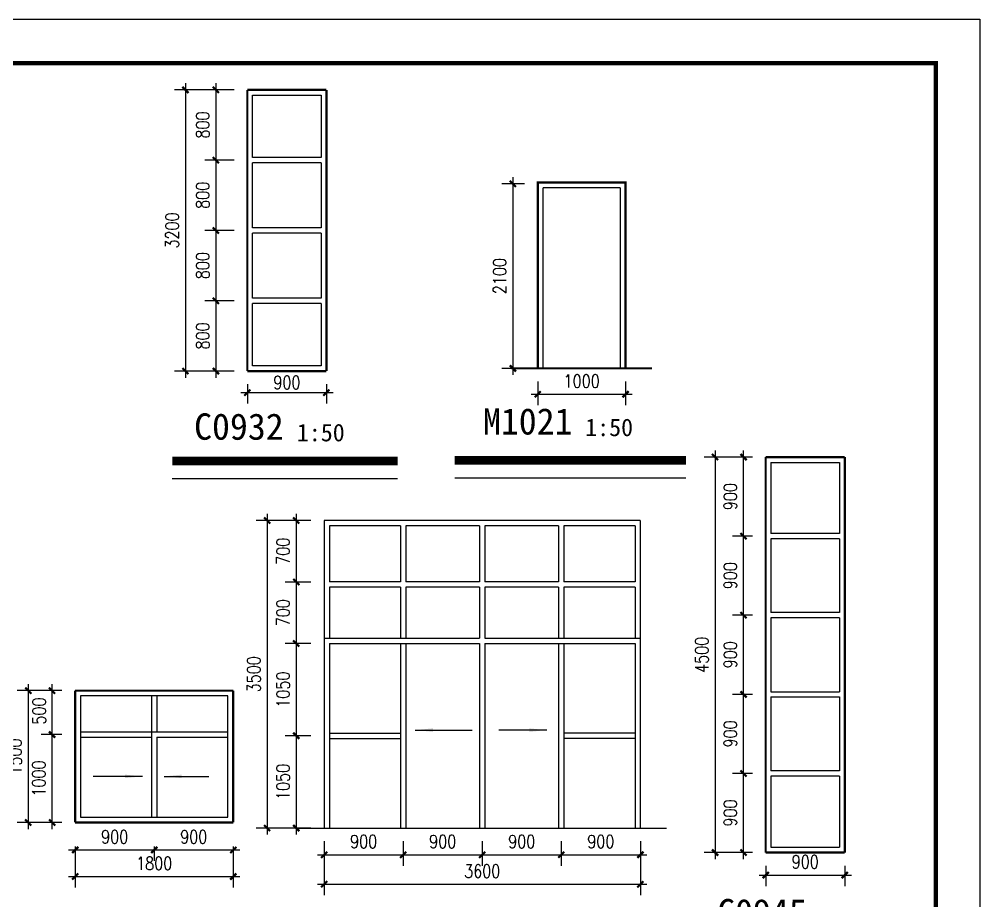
# Model space of a CAD drawing. Extents: x 458975 to 585950, y -118893 to 21149.
# Drawn here: x 564077 to 585950, y -96956 to -76893 of the extents above; entities that cross this region are included whole.
import ezdxf

# ---------------------------------------------------------------- set-up
doc = ezdxf.new("R2010")
doc.units = 0
doc.header["$LTSCALE"] = 1000
doc.header["$MEASUREMENT"] = 0
doc.layers.get('0').update_dxf_attribs({"linetype": 'CONTINUOUS'})
doc.layers.get('DEFPOINTS').update_dxf_attribs({"linetype": 'CONTINUOUS'})
for name, color, linetype in [('E_WINDOW', 4, 'CONTINUOUS'), ('PUB_DIM', 3, 'CONTINUOUS'), ('PUB_SYMB', 3, 'CONTINUOUS'), ('PUB_TEXT', 7, 'CONTINUOUS'), ('PUB_TITLE', 4, 'CONTINUOUS')]:
    doc.layers.add(name, color=color, linetype=linetype)
doc.styles.add('-新宋体', font='NSimSun.ttf')
doc.styles.add('dim_font', font='SIMPLEX.shx', dxfattribs={"width": 0.8})
doc.dimstyles.new('DIMN50', dxfattribs={"dimscale": 0.5, "dimtxt": 300, "dimasz": 100, "dimexe": 250, "dimexo": 300, "dimgap": 0, "dimtad": 0, "dimdec": 0, "dimzin": 0, "dimdsep": 46, "dimtxsty": 'dim_font', "dimblk": 'ARCHTICK', "dimcen": 0.09, "dimdle": 150, "dimclrt": 7, "dimazin": 0, "dimtfac": 1, "dimtdec": 0, "dimtix": 1, "dimtmove": 2, "dimatfit": 3, "dimfxl": 1, "dimtvp": 1, "dimtolj": 1, "dimtzin": 0, "dimarcsym": 0})

# ---------------------------------------------------------------- blocks, each defined once
blk = doc.blocks.new('_archtick')
at = {"const_width": 0.5}
blk.add_lwpolyline([(-0.7, -0.7), (0.7, 0.7)], dxfattribs=at)
blk = doc.blocks.new('*D255')
at = {"layer": 'DEFPOINTS', "color": 0, "transparency": 16777216}
for p in [(569272, -84901), (571072, -84901), (571072, -85391)]:
    blk.add_point(p, dxfattribs=at)
at = {"layer": 'PUB_DIM', "color": 0, "lineweight": -2, "transparency": 16777216}
for p, q in [((569272, -85201), (569272, -85641)), ((571072, -85201), (571072, -85641)), ((569122, -85391), (571222, -85391))]:
    blk.add_line(p, q, dxfattribs=at)
at = {"layer": 'PUB_DIM', "color": 0, "lineweight": -2, "transparency": 16777216, "xscale": 100, "yscale": 100, "zscale": 100, "rotation": 180}
blk.add_blockref('_archtick', (569272, -85391), dxfattribs=at)
at = {"layer": 'PUB_DIM', "color": 0, "lineweight": -2, "transparency": 16777216, "xscale": 100, "yscale": 100, "zscale": 100}
blk.add_blockref('_archtick', (571072, -85391), dxfattribs=at)
at = {"layer": 'PUB_DIM', "color": 7, "transparency": 16777216, "insert": (570172, -85160), "char_height": 300, "attachment_point": 5, "style": 'dim_font'}
blk.add_mtext('\\A1;900', dxfattribs=at)
blk = doc.blocks.new('*D256')
at = {"layer": 'DEFPOINTS', "color": 0, "transparency": 16777216}
for p in [(569272, -78501), (568555, -80101), (569272, -80101)]:
    blk.add_point(p, dxfattribs=at)
at = {"layer": 'PUB_DIM', "color": 0, "lineweight": -2, "transparency": 16777216}
for p, q in [((568972, -78501), (568305, -78501)), ((568555, -78351), (568555, -80251)), ((568972, -80101), (568305, -80101))]:
    blk.add_line(p, q, dxfattribs=at)
at = {"layer": 'PUB_DIM', "color": 0, "lineweight": -2, "transparency": 16777216, "xscale": 100, "yscale": 100, "zscale": 100}
for p, rotation in [((568555, -78501), 90), ((568555, -80101), 270)]:
    blk.add_blockref('_archtick', p, dxfattribs=dict(at, rotation=rotation))
at = {"layer": 'PUB_DIM', "color": 7, "transparency": 16777216, "insert": (568255, -79301), "char_height": 300, "attachment_point": 5, "rotation": 90, "style": 'dim_font'}
blk.add_mtext('\\A1;800', dxfattribs=at)
blk = doc.blocks.new('*D257')
at = {"layer": 'DEFPOINTS', "color": 0, "transparency": 16777216}
for p in [(569272, -81701), (568555, -83301), (569272, -83301)]:
    blk.add_point(p, dxfattribs=at)
at = {"layer": 'PUB_DIM', "color": 0, "lineweight": -2, "transparency": 16777216}
for p, q in [((568555, -81551), (568555, -83451)), ((568972, -81701), (568305, -81701)), ((568972, -83301), (568305, -83301))]:
    blk.add_line(p, q, dxfattribs=at)
at = {"layer": 'PUB_DIM', "color": 0, "lineweight": -2, "transparency": 16777216, "xscale": 100, "yscale": 100, "zscale": 100}
for p, rotation in [((568555, -81701), 90), ((568555, -83301), 270)]:
    blk.add_blockref('_archtick', p, dxfattribs=dict(at, rotation=rotation))
at = {"layer": 'PUB_DIM', "color": 7, "transparency": 16777216, "insert": (568255, -82501), "char_height": 300, "attachment_point": 5, "rotation": 90, "style": 'dim_font'}
blk.add_mtext('\\A1;800', dxfattribs=at)
blk = doc.blocks.new('*D258')
at = {"layer": 'DEFPOINTS', "color": 0, "transparency": 16777216}
for p in [(569272, -80101), (568555, -81701), (569272, -81701)]:
    blk.add_point(p, dxfattribs=at)
at = {"layer": 'PUB_DIM', "color": 0, "lineweight": -2, "transparency": 16777216}
for p, q in [((568555, -79951), (568555, -81851)), ((568972, -80101), (568305, -80101)), ((568972, -81701), (568305, -81701))]:
    blk.add_line(p, q, dxfattribs=at)
at = {"layer": 'PUB_DIM', "color": 0, "lineweight": -2, "transparency": 16777216, "xscale": 100, "yscale": 100, "zscale": 100}
for p, rotation in [((568555, -80101), 90), ((568555, -81701), 270)]:
    blk.add_blockref('_archtick', p, dxfattribs=dict(at, rotation=rotation))
at = {"layer": 'PUB_DIM', "color": 7, "transparency": 16777216, "insert": (568255, -80901), "char_height": 300, "attachment_point": 5, "rotation": 90, "style": 'dim_font'}
blk.add_mtext('\\A1;800', dxfattribs=at)
blk = doc.blocks.new('*D259')
at = {"layer": 'DEFPOINTS', "color": 0, "transparency": 16777216}
for p in [(569272, -83301), (568555, -84901), (569272, -84901)]:
    blk.add_point(p, dxfattribs=at)
at = {"layer": 'PUB_DIM', "color": 0, "lineweight": -2, "transparency": 16777216}
for p, q in [((568972, -83301), (568305, -83301)), ((568555, -83151), (568555, -85051)), ((568972, -84901), (568305, -84901))]:
    blk.add_line(p, q, dxfattribs=at)
at = {"layer": 'PUB_DIM', "color": 0, "lineweight": -2, "transparency": 16777216, "xscale": 100, "yscale": 100, "zscale": 100}
for p, rotation in [((568555, -83301), 90), ((568555, -84901), 270)]:
    blk.add_blockref('_archtick', p, dxfattribs=dict(at, rotation=rotation))
at = {"layer": 'PUB_DIM', "color": 7, "transparency": 16777216, "insert": (568255, -84101), "char_height": 300, "attachment_point": 5, "rotation": 90, "style": 'dim_font'}
blk.add_mtext('\\A1;800', dxfattribs=at)
blk = doc.blocks.new('*D260')
at = {"layer": 'DEFPOINTS', "color": 0, "transparency": 16777216}
for p in [(581075, -95858), (582875, -95858), (582875, -96371)]:
    blk.add_point(p, dxfattribs=at)
at = {"layer": 'PUB_DIM', "color": 0, "lineweight": -2, "transparency": 16777216}
for p, q in [((581075, -96158), (581075, -96621)), ((582875, -96158), (582875, -96621)), ((580925, -96371), (583025, -96371))]:
    blk.add_line(p, q, dxfattribs=at)
at = {"layer": 'PUB_DIM', "color": 0, "lineweight": -2, "transparency": 16777216, "xscale": 100, "yscale": 100, "zscale": 100, "rotation": 180}
blk.add_blockref('_archtick', (581075, -96371), dxfattribs=at)
at = {"layer": 'PUB_DIM', "color": 0, "lineweight": -2, "transparency": 16777216, "xscale": 100, "yscale": 100, "zscale": 100}
blk.add_blockref('_archtick', (582875, -96371), dxfattribs=at)
at = {"layer": 'PUB_DIM', "color": 7, "transparency": 16777216, "insert": (581975, -96071), "char_height": 300, "attachment_point": 5, "style": 'dim_font'}
blk.add_mtext('\\A1;900', dxfattribs=at)
blk = doc.blocks.new('*D261')
at = {"layer": 'DEFPOINTS', "color": 0, "transparency": 16777216}
for p in [(580570, -94058), (581075, -94058), (581075, -95858)]:
    blk.add_point(p, dxfattribs=at)
at = {"layer": 'PUB_DIM', "color": 0, "lineweight": -2, "transparency": 16777216}
for p, q in [((580570, -96008), (580570, -93908)), ((580775, -94058), (580320, -94058)), ((580775, -95858), (580320, -95858))]:
    blk.add_line(p, q, dxfattribs=at)
at = {"layer": 'PUB_DIM', "color": 0, "lineweight": -2, "transparency": 16777216, "xscale": 100, "yscale": 100, "zscale": 100}
for p, rotation in [((580570, -94058), 90), ((580570, -95858), 270)]:
    blk.add_blockref('_archtick', p, dxfattribs=dict(at, rotation=rotation))
at = {"layer": 'PUB_DIM', "color": 7, "transparency": 16777216, "insert": (580270, -94958), "char_height": 300, "attachment_point": 5, "rotation": 90, "style": 'dim_font'}
blk.add_mtext('\\A1;900', dxfattribs=at)
blk = doc.blocks.new('*D262')
at = {"layer": 'DEFPOINTS', "color": 0, "transparency": 16777216}
for p in [(580570, -92258), (581075, -92258), (581075, -94058)]:
    blk.add_point(p, dxfattribs=at)
at = {"layer": 'PUB_DIM', "color": 0, "lineweight": -2, "transparency": 16777216}
for p, q in [((580775, -92258), (580320, -92258)), ((580570, -94208), (580570, -92108)), ((580775, -94058), (580320, -94058))]:
    blk.add_line(p, q, dxfattribs=at)
at = {"layer": 'PUB_DIM', "color": 0, "lineweight": -2, "transparency": 16777216, "xscale": 100, "yscale": 100, "zscale": 100}
for p, rotation in [((580570, -92258), 90), ((580570, -94058), 270)]:
    blk.add_blockref('_archtick', p, dxfattribs=dict(at, rotation=rotation))
at = {"layer": 'PUB_DIM', "color": 7, "transparency": 16777216, "insert": (580270, -93158), "char_height": 300, "attachment_point": 5, "rotation": 90, "style": 'dim_font'}
blk.add_mtext('\\A1;900', dxfattribs=at)
blk = doc.blocks.new('*D263')
at = {"layer": 'DEFPOINTS', "color": 0, "transparency": 16777216}
for p in [(580570, -90458), (581075, -90458), (581075, -92258)]:
    blk.add_point(p, dxfattribs=at)
at = {"layer": 'PUB_DIM', "color": 0, "lineweight": -2, "transparency": 16777216}
for p, q in [((580570, -92408), (580570, -90308)), ((580775, -90458), (580320, -90458)), ((580775, -92258), (580320, -92258))]:
    blk.add_line(p, q, dxfattribs=at)
at = {"layer": 'PUB_DIM', "color": 0, "lineweight": -2, "transparency": 16777216, "xscale": 100, "yscale": 100, "zscale": 100}
for p, rotation in [((580570, -90458), 90), ((580570, -92258), 270)]:
    blk.add_blockref('_archtick', p, dxfattribs=dict(at, rotation=rotation))
at = {"layer": 'PUB_DIM', "color": 7, "transparency": 16777216, "insert": (580270, -91358), "char_height": 300, "attachment_point": 5, "rotation": 90, "style": 'dim_font'}
blk.add_mtext('\\A1;900', dxfattribs=at)
blk = doc.blocks.new('*D264')
at = {"layer": 'DEFPOINTS', "color": 0, "transparency": 16777216}
for p in [(580570, -88658), (581075, -88658), (581075, -90458)]:
    blk.add_point(p, dxfattribs=at)
at = {"layer": 'PUB_DIM', "color": 0, "lineweight": -2, "transparency": 16777216}
for p, q in [((580570, -90608), (580570, -88508)), ((580775, -88658), (580320, -88658)), ((580775, -90458), (580320, -90458))]:
    blk.add_line(p, q, dxfattribs=at)
at = {"layer": 'PUB_DIM', "color": 0, "lineweight": -2, "transparency": 16777216, "xscale": 100, "yscale": 100, "zscale": 100}
for p, rotation in [((580570, -88658), 90), ((580570, -90458), 270)]:
    blk.add_blockref('_archtick', p, dxfattribs=dict(at, rotation=rotation))
at = {"layer": 'PUB_DIM', "color": 7, "transparency": 16777216, "insert": (580270, -89558), "char_height": 300, "attachment_point": 5, "rotation": 90, "style": 'dim_font'}
blk.add_mtext('\\A1;900', dxfattribs=at)
blk = doc.blocks.new('*D265')
at = {"layer": 'DEFPOINTS', "color": 0, "transparency": 16777216}
for p in [(580570, -86858), (581075, -86858), (581075, -88658)]:
    blk.add_point(p, dxfattribs=at)
at = {"layer": 'PUB_DIM', "color": 0, "lineweight": -2, "transparency": 16777216}
for p, q in [((580570, -88808), (580570, -86708)), ((580775, -86858), (580320, -86858)), ((580775, -88658), (580320, -88658))]:
    blk.add_line(p, q, dxfattribs=at)
at = {"layer": 'PUB_DIM', "color": 0, "lineweight": -2, "transparency": 16777216, "xscale": 100, "yscale": 100, "zscale": 100}
for p, rotation in [((580570, -86858), 90), ((580570, -88658), 270)]:
    blk.add_blockref('_archtick', p, dxfattribs=dict(at, rotation=rotation))
at = {"layer": 'PUB_DIM', "color": 7, "transparency": 16777216, "insert": (580270, -87758), "char_height": 300, "attachment_point": 5, "rotation": 90, "style": 'dim_font'}
blk.add_mtext('\\A1;900', dxfattribs=at)
blk = doc.blocks.new('*D249')
at = {"layer": 'DEFPOINTS', "color": 0, "transparency": 16777216}
for p in [(565351, -95418), (567151, -95418), (567151, -95799)]:
    blk.add_point(p, dxfattribs=at)
at = {"layer": 'PUB_DIM', "color": 0, "lineweight": -2, "transparency": 16777216}
for p, q in [((565201, -95799), (567301, -95799)), ((565351, -95718), (565351, -96049)), ((567151, -95718), (567151, -96049))]:
    blk.add_line(p, q, dxfattribs=at)
at = {"layer": 'PUB_DIM', "color": 0, "lineweight": -2, "transparency": 16777216, "xscale": 100, "yscale": 100, "zscale": 100, "rotation": 180}
blk.add_blockref('_archtick', (565351, -95799), dxfattribs=at)
at = {"layer": 'PUB_DIM', "color": 0, "lineweight": -2, "transparency": 16777216, "xscale": 100, "yscale": 100, "zscale": 100}
blk.add_blockref('_archtick', (567151, -95799), dxfattribs=at)
at = {"layer": 'PUB_DIM', "color": 7, "transparency": 16777216, "insert": (566251, -95499), "char_height": 300, "attachment_point": 5, "style": 'dim_font'}
blk.add_mtext('\\A1;900', dxfattribs=at)
blk = doc.blocks.new('*D250')
at = {"layer": 'DEFPOINTS', "color": 0, "transparency": 16777216}
for p in [(565351, -95418), (568951, -95418), (568951, -96404)]:
    blk.add_point(p, dxfattribs=at)
at = {"layer": 'PUB_DIM', "color": 0, "lineweight": -2, "transparency": 16777216}
for p, q in [((565351, -95718), (565351, -96654)), ((568951, -95718), (568951, -96654)), ((565201, -96404), (569101, -96404))]:
    blk.add_line(p, q, dxfattribs=at)
at = {"layer": 'PUB_DIM', "color": 0, "lineweight": -2, "transparency": 16777216, "xscale": 100, "yscale": 100, "zscale": 100, "rotation": 180}
blk.add_blockref('_archtick', (565351, -96404), dxfattribs=at)
at = {"layer": 'PUB_DIM', "color": 0, "lineweight": -2, "transparency": 16777216, "xscale": 100, "yscale": 100, "zscale": 100}
blk.add_blockref('_archtick', (568951, -96404), dxfattribs=at)
at = {"layer": 'PUB_DIM', "color": 7, "transparency": 16777216, "insert": (567151, -96104), "char_height": 300, "attachment_point": 5, "style": 'dim_font'}
blk.add_mtext('\\A1;1800', dxfattribs=at)
blk = doc.blocks.new('*D251')
at = {"layer": 'DEFPOINTS', "color": 0, "transparency": 16777216}
for p in [(564825, -93174), (565351, -93174), (565351, -95174)]:
    blk.add_point(p, dxfattribs=at)
at = {"layer": 'PUB_DIM', "color": 0, "lineweight": -2, "transparency": 16777216}
for p, q in [((565051, -93174), (564575, -93174)), ((564825, -95324), (564825, -93024)), ((565051, -95174), (564575, -95174))]:
    blk.add_line(p, q, dxfattribs=at)
at = {"layer": 'PUB_DIM', "color": 0, "lineweight": -2, "transparency": 16777216, "xscale": 100, "yscale": 100, "zscale": 100}
for p, rotation in [((564825, -93174), 90), ((564825, -95174), 270)]:
    blk.add_blockref('_archtick', p, dxfattribs=dict(at, rotation=rotation))
at = {"layer": 'PUB_DIM', "color": 7, "transparency": 16777216, "insert": (564525, -94174), "char_height": 300, "attachment_point": 5, "rotation": 90, "style": 'dim_font'}
blk.add_mtext('\\A1;1000', dxfattribs=at)
blk = doc.blocks.new('*D252')
at = {"layer": 'DEFPOINTS', "color": 0, "transparency": 16777216}
for p in [(565351, -92174), (564282, -95174), (565351, -95174)]:
    blk.add_point(p, dxfattribs=at)
at = {"layer": 'PUB_DIM', "color": 0, "lineweight": -2, "transparency": 16777216}
for p, q in [((564282, -92024), (564282, -95324)), ((565051, -92174), (564032, -92174)), ((565051, -95174), (564032, -95174))]:
    blk.add_line(p, q, dxfattribs=at)
at = {"layer": 'PUB_DIM', "color": 0, "lineweight": -2, "transparency": 16777216, "xscale": 100, "yscale": 100, "zscale": 100}
for p, rotation in [((564282, -92174), 90), ((564282, -95174), 270)]:
    blk.add_blockref('_archtick', p, dxfattribs=dict(at, rotation=rotation))
at = {"layer": 'PUB_DIM', "color": 7, "transparency": 16777216, "insert": (563982, -93674), "char_height": 300, "attachment_point": 5, "rotation": 90, "style": 'dim_font'}
blk.add_mtext('\\A1;1500', dxfattribs=at)
blk = doc.blocks.new('*D253')
at = {"layer": 'DEFPOINTS', "color": 0, "transparency": 16777216}
for p in [(567151, -95418), (568951, -95418), (568951, -95799)]:
    blk.add_point(p, dxfattribs=at)
at = {"layer": 'PUB_DIM', "color": 0, "lineweight": -2, "transparency": 16777216}
for p, q in [((567001, -95799), (569101, -95799)), ((567151, -95718), (567151, -96049)), ((568951, -95718), (568951, -96049))]:
    blk.add_line(p, q, dxfattribs=at)
at = {"layer": 'PUB_DIM', "color": 0, "lineweight": -2, "transparency": 16777216, "xscale": 100, "yscale": 100, "zscale": 100, "rotation": 180}
blk.add_blockref('_archtick', (567151, -95799), dxfattribs=at)
at = {"layer": 'PUB_DIM', "color": 0, "lineweight": -2, "transparency": 16777216, "xscale": 100, "yscale": 100, "zscale": 100}
blk.add_blockref('_archtick', (568951, -95799), dxfattribs=at)
at = {"layer": 'PUB_DIM', "color": 7, "transparency": 16777216, "insert": (568051, -95499), "char_height": 300, "attachment_point": 5, "style": 'dim_font'}
blk.add_mtext('\\A1;900', dxfattribs=at)
blk = doc.blocks.new('*D254')
at = {"layer": 'DEFPOINTS', "color": 0, "transparency": 16777216}
for p in [(564825, -92174), (565351, -92174), (565351, -93174)]:
    blk.add_point(p, dxfattribs=at)
at = {"layer": 'PUB_DIM', "color": 0, "lineweight": -2, "transparency": 16777216}
for p, q in [((564825, -93324), (564825, -92024)), ((565051, -92174), (564575, -92174)), ((565051, -93174), (564575, -93174))]:
    blk.add_line(p, q, dxfattribs=at)
at = {"layer": 'PUB_DIM', "color": 0, "lineweight": -2, "transparency": 16777216, "xscale": 100, "yscale": 100, "zscale": 100}
for p, rotation in [((564825, -92174), 90), ((564825, -93174), 270)]:
    blk.add_blockref('_archtick', p, dxfattribs=dict(at, rotation=rotation))
at = {"layer": 'PUB_DIM', "color": 7, "transparency": 16777216, "insert": (564533, -92638), "char_height": 300, "attachment_point": 5, "rotation": 90, "style": 'dim_font'}
blk.add_mtext('\\A1;500', dxfattribs=at)
blk = doc.blocks.new('_ARROW')
blk.add_solid([(0, 0), (-1, 0.1), (-1, -0.1)])
blk = doc.blocks.new('*D278')
at = {"layer": 'DEFPOINTS', "color": 0, "transparency": 16777216}
for p in [(575884, -84839), (577884, -84839), (577884, -85428)]:
    blk.add_point(p, dxfattribs=at)
at = {"layer": 'PUB_DIM', "color": 0, "lineweight": -2, "transparency": 16777216}
for p, q in [((575884, -85139), (575884, -85678)), ((577884, -85139), (577884, -85678)), ((575734, -85428), (578034, -85428))]:
    blk.add_line(p, q, dxfattribs=at)
at = {"layer": 'PUB_DIM', "color": 0, "lineweight": -2, "transparency": 16777216, "xscale": 100, "yscale": 100, "zscale": 100, "rotation": 180}
blk.add_blockref('_archtick', (575884, -85428), dxfattribs=at)
at = {"layer": 'PUB_DIM', "color": 0, "lineweight": -2, "transparency": 16777216, "xscale": 100, "yscale": 100, "zscale": 100}
blk.add_blockref('_archtick', (577884, -85428), dxfattribs=at)
at = {"layer": 'PUB_DIM', "color": 7, "transparency": 16777216, "insert": (576884, -85128), "char_height": 300, "attachment_point": 5, "style": 'dim_font'}
blk.add_mtext('\\A1;1000', dxfattribs=at)
blk = doc.blocks.new('*D279')
at = {"layer": 'DEFPOINTS', "color": 0, "transparency": 16777216}
for p in [(575884, -80639), (575317, -84839), (575884, -84839)]:
    blk.add_point(p, dxfattribs=at)
at = {"layer": 'PUB_DIM', "color": 0, "lineweight": -2, "transparency": 16777216}
for p, q in [((575317, -80489), (575317, -84989)), ((575584, -80639), (575067, -80639)), ((575584, -84839), (575067, -84839))]:
    blk.add_line(p, q, dxfattribs=at)
at = {"layer": 'PUB_DIM', "color": 0, "lineweight": -2, "transparency": 16777216, "xscale": 100, "yscale": 100, "zscale": 100}
for p, rotation in [((575317, -80639), 90), ((575317, -84839), 270)]:
    blk.add_blockref('_archtick', p, dxfattribs=dict(at, rotation=rotation))
at = {"layer": 'PUB_DIM', "color": 7, "transparency": 16777216, "insert": (575017, -82739), "char_height": 300, "attachment_point": 5, "rotation": 90, "style": 'dim_font'}
blk.add_mtext('\\A1;2100', dxfattribs=at)
blk = doc.blocks.new('*D299')
at = {"layer": 'DEFPOINTS', "color": 0, "transparency": 16777216}
for p in [(571020, -95301), (572820, -95301), (572820, -95909)]:
    blk.add_point(p, dxfattribs=at)
at = {"layer": 'PUB_DIM', "color": 0, "lineweight": -2, "transparency": 16777216}
for p, q in [((571020, -95601), (571020, -96159)), ((572820, -95601), (572820, -96159)), ((570870, -95909), (572970, -95909))]:
    blk.add_line(p, q, dxfattribs=at)
at = {"layer": 'PUB_DIM', "color": 0, "lineweight": -2, "transparency": 16777216, "xscale": 100, "yscale": 100, "zscale": 100, "rotation": 180}
blk.add_blockref('_archtick', (571020, -95909), dxfattribs=at)
at = {"layer": 'PUB_DIM', "color": 0, "lineweight": -2, "transparency": 16777216, "xscale": 100, "yscale": 100, "zscale": 100}
blk.add_blockref('_archtick', (572820, -95909), dxfattribs=at)
at = {"layer": 'PUB_DIM', "color": 7, "transparency": 16777216, "insert": (571920, -95609), "char_height": 300, "attachment_point": 5, "style": 'dim_font'}
blk.add_mtext('\\A1;900', dxfattribs=at)
blk = doc.blocks.new('*D300')
at = {"layer": 'DEFPOINTS', "color": 0, "transparency": 16777216}
for p in [(571020, -88301), (570385, -89701), (571020, -89701)]:
    blk.add_point(p, dxfattribs=at)
at = {"layer": 'PUB_DIM', "color": 0, "lineweight": -2, "transparency": 16777216}
for p, q in [((570720, -88301), (570135, -88301)), ((570385, -88151), (570385, -89851)), ((570720, -89701), (570135, -89701))]:
    blk.add_line(p, q, dxfattribs=at)
at = {"layer": 'PUB_DIM', "color": 0, "lineweight": -2, "transparency": 16777216, "xscale": 100, "yscale": 100, "zscale": 100}
for p, rotation in [((570385, -88301), 90), ((570385, -89701), 270)]:
    blk.add_blockref('_archtick', p, dxfattribs=dict(at, rotation=rotation))
at = {"layer": 'PUB_DIM', "color": 7, "transparency": 16777216, "insert": (570085, -89001), "char_height": 300, "attachment_point": 5, "rotation": 90, "style": 'dim_font'}
blk.add_mtext('\\A1;700', dxfattribs=at)
blk = doc.blocks.new('*D301')
at = {"layer": 'DEFPOINTS', "color": 0, "transparency": 16777216}
for p in [(571020, -91101), (570385, -93201), (571020, -93201)]:
    blk.add_point(p, dxfattribs=at)
at = {"layer": 'PUB_DIM', "color": 0, "lineweight": -2, "transparency": 16777216}
for p, q in [((570385, -90951), (570385, -93351)), ((570720, -91101), (570135, -91101)), ((570720, -93201), (570135, -93201))]:
    blk.add_line(p, q, dxfattribs=at)
at = {"layer": 'PUB_DIM', "color": 0, "lineweight": -2, "transparency": 16777216, "xscale": 100, "yscale": 100, "zscale": 100}
for p, rotation in [((570385, -91101), 90), ((570385, -93201), 270)]:
    blk.add_blockref('_archtick', p, dxfattribs=dict(at, rotation=rotation))
at = {"layer": 'PUB_DIM', "color": 7, "transparency": 16777216, "insert": (570085, -92151), "char_height": 300, "attachment_point": 5, "rotation": 90, "style": 'dim_font'}
blk.add_mtext('\\A1;1050', dxfattribs=at)
blk = doc.blocks.new('*D302')
at = {"layer": 'DEFPOINTS', "color": 0, "transparency": 16777216}
for p in [(574620, -95301), (576420, -95301), (576420, -95909)]:
    blk.add_point(p, dxfattribs=at)
at = {"layer": 'PUB_DIM', "color": 0, "lineweight": -2, "transparency": 16777216}
for p, q in [((574620, -95601), (574620, -96159)), ((576420, -95601), (576420, -96159)), ((574470, -95909), (576570, -95909))]:
    blk.add_line(p, q, dxfattribs=at)
at = {"layer": 'PUB_DIM', "color": 0, "lineweight": -2, "transparency": 16777216, "xscale": 100, "yscale": 100, "zscale": 100, "rotation": 180}
blk.add_blockref('_archtick', (574620, -95909), dxfattribs=at)
at = {"layer": 'PUB_DIM', "color": 0, "lineweight": -2, "transparency": 16777216, "xscale": 100, "yscale": 100, "zscale": 100}
blk.add_blockref('_archtick', (576420, -95909), dxfattribs=at)
at = {"layer": 'PUB_DIM', "color": 7, "transparency": 16777216, "insert": (575520, -95609), "char_height": 300, "attachment_point": 5, "style": 'dim_font'}
blk.add_mtext('\\A1;900', dxfattribs=at)
blk = doc.blocks.new('*D303')
at = {"layer": 'DEFPOINTS', "color": 0, "transparency": 16777216}
for p in [(576420, -95301), (578220, -95301), (578220, -95909)]:
    blk.add_point(p, dxfattribs=at)
at = {"layer": 'PUB_DIM', "color": 0, "lineweight": -2, "transparency": 16777216}
for p, q in [((576420, -95601), (576420, -96159)), ((578220, -95601), (578220, -96159)), ((576270, -95909), (578370, -95909))]:
    blk.add_line(p, q, dxfattribs=at)
at = {"layer": 'PUB_DIM', "color": 0, "lineweight": -2, "transparency": 16777216, "xscale": 100, "yscale": 100, "zscale": 100, "rotation": 180}
blk.add_blockref('_archtick', (576420, -95909), dxfattribs=at)
at = {"layer": 'PUB_DIM', "color": 0, "lineweight": -2, "transparency": 16777216, "xscale": 100, "yscale": 100, "zscale": 100}
blk.add_blockref('_archtick', (578220, -95909), dxfattribs=at)
at = {"layer": 'PUB_DIM', "color": 7, "transparency": 16777216, "insert": (577320, -95609), "char_height": 300, "attachment_point": 5, "style": 'dim_font'}
blk.add_mtext('\\A1;900', dxfattribs=at)
blk = doc.blocks.new('*D304')
at = {"layer": 'DEFPOINTS', "color": 0, "transparency": 16777216}
for p in [(572820, -95301), (574620, -95301), (574620, -95909)]:
    blk.add_point(p, dxfattribs=at)
at = {"layer": 'PUB_DIM', "color": 0, "lineweight": -2, "transparency": 16777216}
for p, q in [((572820, -95601), (572820, -96159)), ((574620, -95601), (574620, -96159)), ((572670, -95909), (574770, -95909))]:
    blk.add_line(p, q, dxfattribs=at)
at = {"layer": 'PUB_DIM', "color": 0, "lineweight": -2, "transparency": 16777216, "xscale": 100, "yscale": 100, "zscale": 100, "rotation": 180}
blk.add_blockref('_archtick', (572820, -95909), dxfattribs=at)
at = {"layer": 'PUB_DIM', "color": 0, "lineweight": -2, "transparency": 16777216, "xscale": 100, "yscale": 100, "zscale": 100}
blk.add_blockref('_archtick', (574620, -95909), dxfattribs=at)
at = {"layer": 'PUB_DIM', "color": 7, "transparency": 16777216, "insert": (573720, -95609), "char_height": 300, "attachment_point": 5, "style": 'dim_font'}
blk.add_mtext('\\A1;900', dxfattribs=at)
blk = doc.blocks.new('*D305')
at = {"layer": 'DEFPOINTS', "color": 0, "transparency": 16777216}
for p in [(571020, -95301), (578220, -95301), (578220, -96580)]:
    blk.add_point(p, dxfattribs=at)
at = {"layer": 'PUB_DIM', "color": 0, "lineweight": -2, "transparency": 16777216}
for p, q in [((571020, -95601), (571020, -96830)), ((578220, -95601), (578220, -96830)), ((570870, -96580), (578370, -96580))]:
    blk.add_line(p, q, dxfattribs=at)
at = {"layer": 'PUB_DIM', "color": 0, "lineweight": -2, "transparency": 16777216, "xscale": 100, "yscale": 100, "zscale": 100, "rotation": 180}
blk.add_blockref('_archtick', (571020, -96580), dxfattribs=at)
at = {"layer": 'PUB_DIM', "color": 0, "lineweight": -2, "transparency": 16777216, "xscale": 100, "yscale": 100, "zscale": 100}
blk.add_blockref('_archtick', (578220, -96580), dxfattribs=at)
at = {"layer": 'PUB_DIM', "color": 7, "transparency": 16777216, "insert": (574620, -96280), "char_height": 300, "attachment_point": 5, "style": 'dim_font'}
blk.add_mtext('\\A1;3600', dxfattribs=at)
blk = doc.blocks.new('*D306')
at = {"layer": 'DEFPOINTS', "color": 0, "transparency": 16777216}
for p in [(571020, -89701), (570385, -91101), (571020, -91101)]:
    blk.add_point(p, dxfattribs=at)
at = {"layer": 'PUB_DIM', "color": 0, "lineweight": -2, "transparency": 16777216}
for p, q in [((570385, -89551), (570385, -91251)), ((570720, -89701), (570135, -89701)), ((570720, -91101), (570135, -91101))]:
    blk.add_line(p, q, dxfattribs=at)
at = {"layer": 'PUB_DIM', "color": 0, "lineweight": -2, "transparency": 16777216, "xscale": 100, "yscale": 100, "zscale": 100}
for p, rotation in [((570385, -89701), 90), ((570385, -91101), 270)]:
    blk.add_blockref('_archtick', p, dxfattribs=dict(at, rotation=rotation))
at = {"layer": 'PUB_DIM', "color": 7, "transparency": 16777216, "insert": (570085, -90401), "char_height": 300, "attachment_point": 5, "rotation": 90, "style": 'dim_font'}
blk.add_mtext('\\A1;700', dxfattribs=at)
blk = doc.blocks.new('*D307')
at = {"layer": 'DEFPOINTS', "color": 0, "transparency": 16777216}
for p in [(571020, -88301), (569721, -95301), (571020, -95301)]:
    blk.add_point(p, dxfattribs=at)
at = {"layer": 'PUB_DIM', "color": 0, "lineweight": -2, "transparency": 16777216}
for p, q in [((570720, -88301), (569471, -88301)), ((569721, -88151), (569721, -95451)), ((570720, -95301), (569471, -95301))]:
    blk.add_line(p, q, dxfattribs=at)
at = {"layer": 'PUB_DIM', "color": 0, "lineweight": -2, "transparency": 16777216, "xscale": 100, "yscale": 100, "zscale": 100}
for p, rotation in [((569721, -88301), 90), ((569721, -95301), 270)]:
    blk.add_blockref('_archtick', p, dxfattribs=dict(at, rotation=rotation))
at = {"layer": 'PUB_DIM', "color": 7, "transparency": 16777216, "insert": (569421, -91801), "char_height": 300, "attachment_point": 5, "rotation": 90, "style": 'dim_font'}
blk.add_mtext('\\A1;3500', dxfattribs=at)
blk = doc.blocks.new('*D350')
at = {"layer": 'DEFPOINTS', "color": 0, "transparency": 16777216}
for p in [(571020, -93201), (570385, -95301), (571020, -95301)]:
    blk.add_point(p, dxfattribs=at)
at = {"layer": 'PUB_DIM', "color": 0, "lineweight": -2, "transparency": 16777216}
for p, q in [((570385, -93051), (570385, -95451)), ((570720, -93201), (570135, -93201)), ((570720, -95301), (570135, -95301))]:
    blk.add_line(p, q, dxfattribs=at)
at = {"layer": 'PUB_DIM', "color": 0, "lineweight": -2, "transparency": 16777216, "xscale": 100, "yscale": 100, "zscale": 100}
for p, rotation in [((570385, -93201), 90), ((570385, -95301), 270)]:
    blk.add_blockref('_archtick', p, dxfattribs=dict(at, rotation=rotation))
at = {"layer": 'PUB_DIM', "color": 7, "transparency": 16777216, "insert": (570085, -94251), "char_height": 300, "attachment_point": 5, "rotation": 90, "style": 'dim_font'}
blk.add_mtext('\\A1;1050', dxfattribs=at)
blk = doc.blocks.new('*D353')
at = {"layer": 'DEFPOINTS', "color": 0, "transparency": 16777216}
for p in [(580775, -86858), (579921, -95858), (580775, -95858)]:
    blk.add_point(p, dxfattribs=at)
at = {"layer": 'PUB_DIM', "color": 0, "lineweight": -2, "transparency": 16777216}
for p, q in [((579921, -86708), (579921, -96008)), ((580475, -86858), (579671, -86858)), ((580475, -95858), (579671, -95858))]:
    blk.add_line(p, q, dxfattribs=at)
at = {"layer": 'PUB_DIM', "color": 0, "lineweight": -2, "transparency": 16777216, "xscale": 100, "yscale": 100, "zscale": 100}
for p, rotation in [((579921, -86858), 90), ((579921, -95858), 270)]:
    blk.add_blockref('_archtick', p, dxfattribs=dict(at, rotation=rotation))
at = {"layer": 'PUB_DIM', "color": 7, "transparency": 16777216, "insert": (579621, -91358), "char_height": 300, "attachment_point": 5, "rotation": 90, "style": 'dim_font'}
blk.add_mtext('\\A1;4500', dxfattribs=at)
blk = doc.blocks.new('*D354')
at = {"layer": 'DEFPOINTS', "color": 0, "transparency": 16777216}
for p in [(568972, -78501), (567861, -84901), (568972, -84901)]:
    blk.add_point(p, dxfattribs=at)
at = {"layer": 'PUB_DIM', "color": 0, "lineweight": -2, "transparency": 16777216}
for p, q in [((568672, -78501), (567611, -78501)), ((567861, -78351), (567861, -85051)), ((568672, -84901), (567611, -84901))]:
    blk.add_line(p, q, dxfattribs=at)
at = {"layer": 'PUB_DIM', "color": 0, "lineweight": -2, "transparency": 16777216, "xscale": 100, "yscale": 100, "zscale": 100}
for p, rotation in [((567861, -78501), 90), ((567861, -84901), 270)]:
    blk.add_blockref('_archtick', p, dxfattribs=dict(at, rotation=rotation))
at = {"layer": 'PUB_DIM', "color": 7, "transparency": 16777216, "insert": (567561, -81701), "char_height": 300, "attachment_point": 5, "rotation": 90, "style": 'dim_font'}
blk.add_mtext('\\A1;3200', dxfattribs=at)

msp = doc.modelspace()

# ---------------------------------------------------------------- linework, layer by layer
at = {"ltscale": 10, "const_width": 200}
for points in [[(573994.8, -86933.4), (579257.3, -86933.4)], [(567562.6, -86948.1), (572691.7, -86948.1)]]:
    msp.add_lwpolyline(points, dxfattribs=at)
at = {"ltscale": 10}
for points in [[(567562.6, -87348.1), (572691.7, -87348.1)], [(573994.8, -87333.4), (579257.3, -87333.4)]]:
    msp.add_lwpolyline(points, dxfattribs=at)
at = {"layer": 'E_WINDOW'}
for p, q in [((569392.5, -78621.3), (570952.5, -78621.3)), ((569392.5, -80041.3), (569392.5, -78621.3)), ((570952.5, -78621.3), (570952.5, -80041.3)), ((570952.5, -80041.3), (569392.5, -80041.3)), ((570952.5, -80161.3), (569392.5, -80161.3)), ((569392.5, -81641.3), (569392.5, -80161.3)), ((570952.5, -80161.3), (570952.5, -81641.3)), ((577764.3, -80728.6), (576004.3, -80728.6)), ((576004.3, -84838.6), (576004.3, -80728.6)), ((577764.3, -80728.6), (577764.3, -84838.6)), ((570952.5, -81641.3), (569392.5, -81641.3)), ((570952.5, -81761.3), (569392.5, -81761.3)), ((569392.5, -83241.3), (569392.5, -81761.3)), ((570952.5, -81761.3), (570952.5, -83241.3)), ((570952.5, -83241.3), (569392.5, -83241.3)), ((569392.5, -84781.3), (569392.5, -83361.3)), ((570952.5, -83361.3), (569392.5, -83361.3)), ((570952.5, -83361.3), (570952.5, -84781.3)), ((570952.5, -84781.3), (569392.5, -84781.3)), ((581194.5, -86978), (582754.5, -86978)), ((581194.5, -86978), (581194.5, -88598)), ((582754.5, -86978), (582754.5, -88598)), ((571019.5, -88300.9), (571019.5, -95300.9)), ((578219.5, -88300.9), (571019.5, -88300.9)), ((578219.5, -88300.9), (578219.5, -95300.9)), ((571139.5, -88420.9), (571139.5, -89700.9)), ((572759.5, -88420.9), (571139.5, -88420.9)), ((572759.5, -88420.9), (572759.5, -89700.9)), ((572879.5, -88420.9), (572879.5, -89700.9)), ((574559.5, -88420.9), (572879.5, -88420.9)), ((574559.5, -88420.9), (574559.5, -89700.9)), ((574679.5, -88420.9), (574679.5, -89700.9)), ((576359.5, -88420.9), (574679.5, -88420.9)), ((576359.5, -88420.9), (576359.5, -89700.9)), ((576479.5, -88420.9), (576479.5, -89700.9)), ((578099.5, -88420.9), (576479.5, -88420.9)), ((578099.5, -88420.9), (578099.5, -89700.9)), ((582754.5, -88598), (581194.5, -88598)), ((581194.5, -88718), (581194.5, -90398)), ((582754.5, -88718), (581194.5, -88718)), ((582754.5, -88718), (582754.5, -90398)), ((572759.5, -89700.9), (571139.5, -89700.9)), ((571139.5, -89820.9), (571139.5, -90980.9)), ((572759.5, -89820.9), (571139.5, -89820.9)), ((572759.5, -89820.9), (572759.5, -90980.9)), ((574559.5, -89700.9), (572879.5, -89700.9)), ((572879.5, -89820.9), (572879.5, -90980.9)), ((574559.5, -89820.9), (572879.5, -89820.9)), ((574559.5, -89820.9), (574559.5, -90980.9)), ((576359.5, -89700.9), (574679.5, -89700.9)), ((574679.5, -89820.9), (574679.5, -90980.9)), ((576359.5, -89820.9), (574679.5, -89820.9)), ((576359.5, -89820.9), (576359.5, -90980.9)), ((578099.5, -89700.9), (576479.5, -89700.9)), ((576479.5, -89820.9), (576479.5, -90980.9)), ((578099.5, -89820.9), (576479.5, -89820.9)), ((578099.5, -89820.9), (578099.5, -90980.9)), ((582754.5, -90398), (581194.5, -90398)), ((581194.5, -90518), (581194.5, -92198)), ((582754.5, -90518), (581194.5, -90518)), ((582754.5, -90518), (582754.5, -92198)), ((571019.5, -90980.9), (574559.5, -90980.9)), ((574679.5, -90980.9), (578219.5, -90980.9)), ((571139.5, -91100.9), (571139.5, -95300.9)), ((571139.5, -91100.9), (574559.5, -91100.9)), ((572759.5, -91100.9), (572759.5, -95300.9)), ((572879.5, -91100.9), (572879.5, -95300.9)), ((574559.5, -91100.9), (574559.5, -95300.9)), ((574679.5, -91100.9), (578099.5, -91100.9)), ((574679.5, -91100.9), (574679.5, -95300.9)), ((576359.5, -91100.9), (576359.5, -95300.9)), ((576479.5, -91100.9), (576479.5, -95300.9)), ((578099.5, -91100.9), (578099.5, -95300.9)), ((568830.6, -92294.1), (565470.6, -92294.1)), ((565470.6, -92294.1), (565470.6, -95054.1)), ((567090.6, -92294.1), (567090.6, -95054.1)), ((567210.6, -92294.1), (567210.6, -93114.1)), ((568830.6, -95054.1), (568830.6, -92294.1)), ((581194.5, -92198), (582754.5, -92198)), ((581194.5, -92318), (582754.5, -92318)), ((581194.5, -92318), (581194.5, -93998)), ((582754.5, -92318), (582754.5, -93998)), ((565470.6, -93114.1), (568830.6, -93114.1)), ((571139.5, -93140.9), (572759.5, -93140.9)), ((578099.5, -93140.9), (576479.5, -93140.9)), ((565470.6, -93234.1), (567090.6, -93234.1)), ((567210.6, -93234.1), (568830.6, -93234.1)), ((567210.6, -93234.1), (567210.6, -95054.1)), ((571139.5, -93260.9), (572759.5, -93260.9)), ((578099.5, -93260.9), (576479.5, -93260.9)), ((582754.5, -93998), (581194.5, -93998)), ((581194.5, -94118), (581194.5, -95738)), ((582754.5, -94118), (581194.5, -94118)), ((582754.5, -94118), (582754.5, -95738)), ((565470.6, -95054.1), (568830.6, -95054.1)), ((570419.5, -95300.9), (578819.5, -95300.9)), ((581194.5, -95738), (582754.5, -95738))]:
    msp.add_line(p, q, dxfattribs=at)
at = {"layer": 'E_WINDOW', "const_width": 50}
for points in [[(571072.5, -78501.3), (569272.5, -78501.3)], [(569272.5, -78501.3), (569272.5, -84901.3)], [(571072.5, -78501.3), (571072.5, -84901.3)], [(575284.3, -84838.6), (578484.3, -84838.6)], [(569272.5, -84901.3), (571072.5, -84901.3)], [(581074.5, -86858), (582874.5, -86858)], [(581074.5, -86858), (581074.5, -95858)], [(582874.5, -86858), (582874.5, -95858)], [(568950.6, -92174.1), (565350.6, -92174.1)], [(565350.6, -92174.1), (565350.6, -95174.1)], [(568950.6, -95174.1), (568950.6, -92174.1)], [(565350.6, -95174.1), (568950.6, -95174.1)], [(581074.5, -95858), (582874.5, -95858)]]:
    msp.add_lwpolyline(points, dxfattribs=at)
at = {"layer": 'E_WINDOW'}
msp.add_lwpolyline([(575884.3, -84838.6, 50, 50, 0), (575884.3, -80608.6, 50, 50, 0), (577884.3, -80608.6, 50, 50, 0), (577884.3, -84838.6, 0, 0, 0)], format="xyseb", dxfattribs=at)
at = {"layer": 'PUB_SYMB'}
for points in [[(573095.6, -93071.6), (574392.9, -93071.6)], [(576090.5, -93071.6), (575000.2, -93071.6)], [(566882.4, -94124.8), (565761.4, -94124.8)], [(567377.1, -94124.8), (568397.6, -94124.8)]]:
    msp.add_lwpolyline(points, dxfattribs=at)
at = {"layer": 'PUB_TITLE'}
msp.add_lwpolyline([(526549.5, -118893.3), (526549.5, -76893.3), (585949.5, -76893.3), (585949.5, -118893.3)], close=True, dxfattribs=at)
at = {"layer": 'PUB_TITLE', "const_width": 100}
msp.add_lwpolyline([(529049.5, -117893.3), (584949.5, -117893.3), (584949.5, -77893.3), (529049.5, -77893.3)], close=True, dxfattribs=at)

# ---------------------------------------------------------------- block references
at = {"layer": 'PUB_SYMB', "xscale": 400, "yscale": 400, "zscale": 400, "rotation": 180}
for p in [(573095.6, -93071.6), (567377.1, -94124.8)]:
    msp.add_blockref('_ARROW', p, dxfattribs=at)
at = {"layer": 'PUB_SYMB', "xscale": 400, "yscale": 400, "zscale": 400}
for p in [(576090.5, -93071.6), (566882.4, -94124.8)]:
    msp.add_blockref('_ARROW', p, dxfattribs=at)

# ---------------------------------------------------------------- texts
at = {"layer": 'PUB_TEXT', "style": '-新宋体'}
for s, height, p in [('C0932', 600, (568058.7, -86463.4, 2789697.8)), ('M1021', 600, (574635.6, -86345.4, 2789697.8)), ('1:50', 400, (570400, -86499.8, 2789697.8)), ('1:50', 400, (576965.5, -86381.8, 2789697.8)), ('C0945', 600, (579968.7, -97515.4, 2789697.8))]:
    msp.add_text(s, height=height, dxfattribs=at).set_placement(p)

# ---------------------------------------------------------------- dimensions: what is measured, and where the dimension line sits
at = {"layer": 'PUB_DIM'}
for base, p1, p2, angle, picture, middle in [((567860.6, -84901.3), (568972.5, -78501.3), (568972.5, -84901.3), 270, '*D354', (567560.6, -81701.3)), ((568554.7, -80101.3), (569272.5, -78501.3), (569272.5, -80101.3), 270, '*D256', (568254.7, -79301.3)), ((568554.7, -81701.3), (569272.5, -80101.3), (569272.5, -81701.3), 270, '*D258', (568254.7, -80901.3)), ((575316.8, -84838.6), (575884.3, -80638.6), (575884.3, -84838.6), 270, '*D279', (575016.8, -82738.6)), ((568554.7, -83301.3), (569272.5, -81701.3), (569272.5, -83301.3), 270, '*D257', (568254.7, -82501.3)), ((568554.7, -84901.3), (569272.5, -83301.3), (569272.5, -84901.3), 270, '*D259', (568254.7, -84101.3)), ((579920.9, -95858), (580774.5, -86858), (580774.5, -95858), 270, '*D353', (579620.9, -91358)), ((580569.7, -86858), (581074.5, -88658), (581074.5, -86858), 90, '*D265', (580269.7, -87758)), ((569720.5, -95300.9), (571019.5, -88300.9), (571019.5, -95300.9), 270, '*D307', (569420.5, -91800.9)), ((570385.4, -89700.9), (571019.5, -88300.9), (571019.5, -89700.9), 270, '*D300', (570085.4, -89000.9)), ((580569.7, -88658), (581074.5, -90458), (581074.5, -88658), 90, '*D264', (580269.7, -89558)), ((570385.4, -91100.9), (571019.5, -89700.9), (571019.5, -91100.9), 270, '*D306', (570085.4, -90400.9)), ((580569.7, -90458), (581074.5, -92258), (581074.5, -90458), 90, '*D263', (580269.7, -91358)), ((570385.4, -93200.9), (571019.5, -91100.9), (571019.5, -93200.9), 270, '*D301', (570085.4, -92150.9)), ((564281.9, -95174.1), (565350.6, -92174.1), (565350.6, -95174.1), 270, '*D252', (563981.9, -93674.1)), ((580569.7, -92258), (581074.5, -94058), (581074.5, -92258), 90, '*D262', (580269.7, -93158)), ((564824.5, -93174.1), (565350.6, -95174.1), (565350.6, -93174.1), 90, '*D251', (564524.5, -94174.1)), ((570385.4, -95300.9), (571019.5, -93200.9), (571019.5, -95300.9), 270, '*D350', (570085.4, -94250.9)), ((580569.7, -94058), (581074.5, -95858), (581074.5, -94058), 90, '*D261', (580269.7, -94958))]:
    dim = msp.add_linear_dim(base=base, p1=p1, p2=p2, angle=angle, dimstyle='DIMN50', override={"dimscale": 1, "dimlfac": 0.5}, dxfattribs=at)
    dim.commit()
    dim.dimension.update_dxf_attribs({"geometry": picture, "text_midpoint": middle})
for base, p1, p2, picture, middle in [((577884.3, -85427.7), (575884.3, -84838.6), (577884.3, -84838.6), '*D278', (576884.3, -85127.7)), ((567150.6, -95798.9), (565350.6, -95417.6), (567150.6, -95417.6), '*D249', (566250.6, -95498.9)), ((568950.6, -95798.9), (567150.6, -95417.6), (568950.6, -95417.6), '*D253', (568050.6, -95498.9)), ((572819.5, -95909.4), (571019.5, -95300.9), (572819.5, -95300.9), '*D299', (571919.5, -95609.4)), ((578219.5, -96579.7), (571019.5, -95300.9), (578219.5, -95300.9), '*D305', (574619.5, -96279.7)), ((574619.5, -95909.4), (572819.5, -95300.9), (574619.5, -95300.9), '*D304', (573719.5, -95609.4)), ((576419.5, -95909.4), (574619.5, -95300.9), (576419.5, -95300.9), '*D302', (575519.5, -95609.4)), ((578219.5, -95909.4), (576419.5, -95300.9), (578219.5, -95300.9), '*D303', (577319.5, -95609.4)), ((568950.6, -96403.9), (565350.6, -95417.6), (568950.6, -95417.6), '*D250', (567150.6, -96103.9)), ((582874.5, -96370.8), (581074.5, -95858), (582874.5, -95858), '*D260', (581974.5, -96070.8))]:
    dim = msp.add_linear_dim(base=base, p1=p1, p2=p2, dimstyle='DIMN50', override={"dimscale": 1, "dimlfac": 0.5}, dxfattribs=at)
    dim.commit()
    dim.dimension.update_dxf_attribs({"geometry": picture, "text_midpoint": middle})
dim = msp.add_linear_dim(base=(571072.5, -85390.5), p1=(569272.5, -84901.3), p2=(571072.5, -84901.3), dimstyle='DIMN50', override={"dimscale": 1, "dimlfac": 0.5}, dxfattribs=at)
dim.commit()
dim.dimension.update_dxf_attribs({"geometry": '*D255', "text_midpoint": (570172.5, -85160.4), "dimtype": 160})
dim = msp.add_linear_dim(base=(564824.5, -92174.1), p1=(565350.6, -93174.1), p2=(565350.6, -92174.1), angle=90, dimstyle='DIMN50', override={"dimscale": 1, "dimlfac": 0.5}, dxfattribs=at)
dim.commit()
dim.dimension.update_dxf_attribs({"geometry": '*D254', "text_midpoint": (564532.9, -92638.3), "dimtype": 160})

doc.saveas('drawing.dxf')
